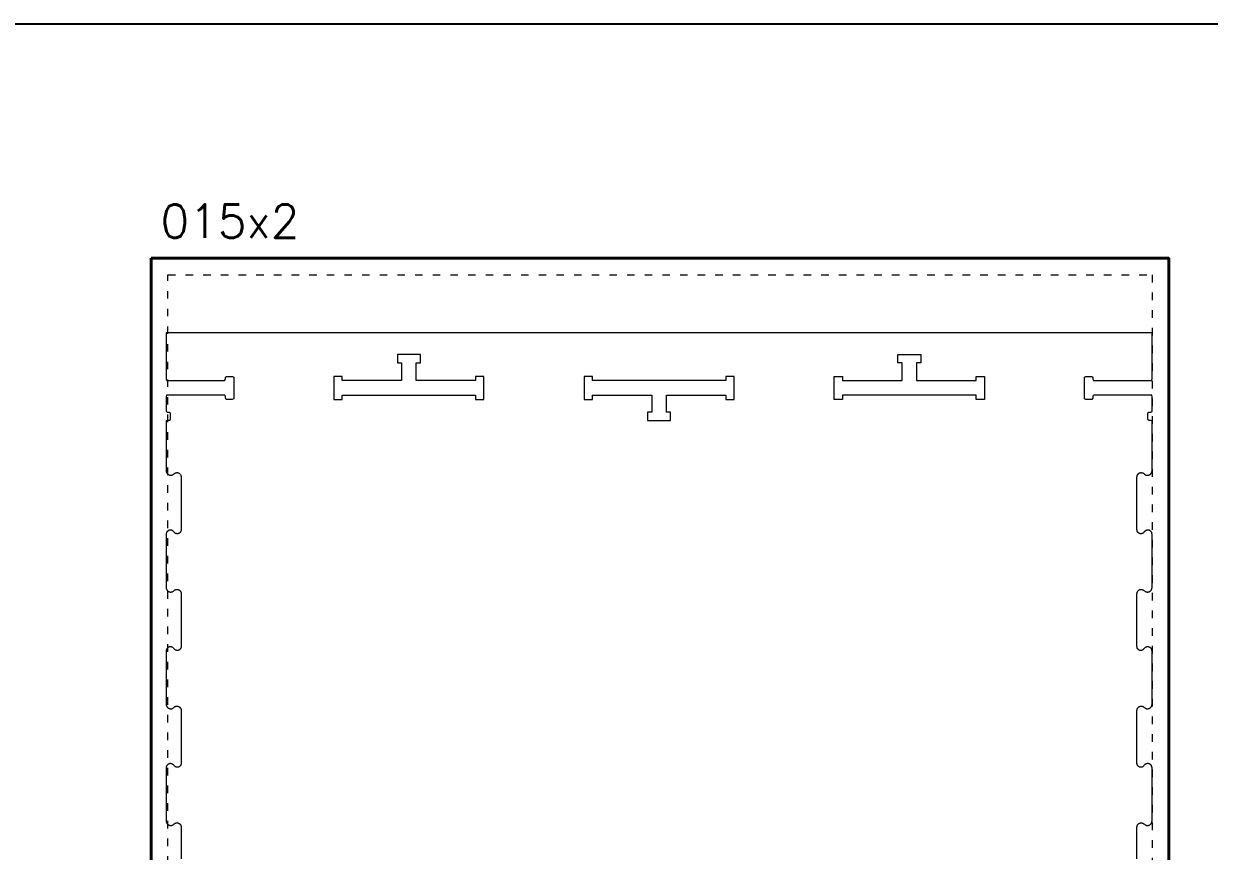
# Model space of a CAD drawing. Header units: millimetres. Extents: x 481 to 28351, y -1147 to 6765.
# Drawn here: x 24907 to 26329, y 5773 to 6765 of the extents above; entities that cross this region are included whole.
import ezdxf

# ---------------------------------------------------------------- set-up
doc = ezdxf.new("R2010")
doc.units = ezdxf.units.MM
doc.linetypes.add('DGN Style 5', pattern=[21.175771, 9.07533, -12.10044])
for name, color, linetype, lineweight in [('0_NOPRINT_TOLERANCE', 7, 'DGN Style 5', 0), ('BOARD_18MM_BIRCH-PLY', 73, 'Continuous', 40), ('CUTOUT_18MM_INSIDE', 151, 'Continuous', 0), ('CUTOUT_18MM_OUTSIDE', 201, 'Continuous', 0)]:
    doc.layers.add(name, color=color, linetype=linetype, lineweight=lineweight)
doc.layers.add('0_SHEET_BIRCHPLY_2440X1220', color=1, linetype='Continuous')
doc.styles.get("Standard").update_dxf_attribs({"font": 'romans.shx', "bigfont": 'hztxt.shx'})

msp = doc.modelspace()

# ---------------------------------------------------------------- linework, layer by layer
msp.add_lwpolyline([(480.7, 6764.9), (28350.7, 6764.9), (28350.7, 2878.4), (480.7, 2878.4)], close=True)
at = {"layer": '0_NOPRINT_TOLERANCE'}
msp.add_lwpolyline([(25080, 6463.6), (26260, 6463.6), (26260, 4063.6), (25080, 4063.6)], close=True, dxfattribs=at)
msp.add_lwpolyline([(25080, 6463.6), (26260, 6463.6), (26260, 4063.6), (25080, 4063.6)], close=True, dxfattribs=at)
at = {"layer": 'BOARD_18MM_BIRCH-PLY'}
msp.add_lwpolyline([(25060, 6483.6), (26280, 6483.6), (26280, 4043.6), (25060, 4043.6), (25060, 6483.6)], dxfattribs=at)
at = {"layer": 'CUTOUT_18MM_INSIDE'}
for points in [[(25459, 6337), (25459, 6338), (25459, 6339), (25459, 6340), (25459, 6341), (25459, 6342), (25457, 6342), (25455, 6342), (25453, 6342), (25451, 6342), (25449, 6342), (25449, 6341), (25449, 6340), (25449, 6339), (25449, 6338), (25449, 6337), (25434.8, 6337), (25420.6, 6337), (25406.4, 6337), (25392.2, 6337), (25377.8, 6337), (25377.8, 6341.2), (25377.8, 6345.4), (25377.8, 6349.6), (25377.8, 6354.1), (25377.8, 6358.3), (25378.8, 6358.3), (25379.8, 6358.3), (25380.8, 6358.3), (25381.8, 6358.3), (25382.8, 6358.3), (25382.8, 6360.3), (25382.8, 6362.3), (25382.8, 6364.3), (25382.8, 6366.3), (25382.8, 6368.3), (25381.8, 6368.3), (25380.8, 6368.3), (25379.8, 6368.3), (25378.8, 6368.3), (25377.8, 6368.3), (25374.2, 6368.3), (25370.6, 6368.3), (25367.2, 6368.3), (25363.9, 6368.3), (25360.3, 6368.3), (25359.3, 6368.3), (25358.3, 6368.3), (25357.3, 6368.3), (25356.3, 6368.3), (25355.3, 6368.3), (25355.3, 6366.3), (25355.3, 6364.3), (25355.3, 6362.3), (25355.3, 6360.3), (25355.3, 6358.3), (25356.3, 6358.3), (25357.3, 6358.3), (25358.3, 6358.3), (25359.3, 6358.3), (25360.3, 6358.3), (25360.3, 6354.1), (25360.3, 6349.6), (25360.3, 6345.4), (25360.3, 6341.2), (25360.3, 6337), (25346.1, 6337), (25331.6, 6337), (25317.4, 6337), (25303.2, 6337), (25289, 6337), (25289, 6338), (25289, 6339), (25289, 6340), (25289, 6341), (25289, 6342), (25287, 6342), (25285, 6342), (25283, 6342), (25281, 6342), (25279, 6342), (25279, 6341), (25279, 6340), (25279, 6339), (25279, 6338), (25279, 6337), (25279, 6333.4), (25279, 6330.1), (25279, 6326.7), (25279, 6323.1), (25279, 6319.5), (25279, 6318.5), (25279, 6317.5), (25279, 6316.5), (25279, 6315.5), (25279, 6314.5), (25281, 6314.5), (25283, 6314.5), (25285, 6314.5), (25287, 6314.5), (25289, 6314.5), (25289, 6315.5), (25289, 6316.5), (25289, 6317.5), (25289, 6318.5), (25289, 6319.5), (25321, 6319.5), (25353, 6319.5), (25385, 6319.5), (25417, 6319.5), (25449, 6319.5), (25449, 6318.5), (25449, 6317.5), (25449, 6316.5), (25449, 6315.5), (25449, 6314.5), (25451, 6314.5), (25453, 6314.5), (25455, 6314.5), (25457, 6314.5), (25459, 6314.5), (25459, 6315.5), (25459, 6316.5), (25459, 6317.5), (25459, 6318.5), (25459, 6319.5), (25459, 6323.1), (25459, 6326.7), (25459, 6330.1), (25459, 6333.4)], [(26049, 6342), (26051, 6342), (26053, 6342), (26055, 6342), (26057, 6342), (26059, 6342), (26059, 6341), (26059, 6340), (26059, 6339), (26059, 6338), (26059, 6337), (26059, 6333.4), (26059, 6330.1), (26059, 6326.7), (26059, 6323.1), (26059, 6319.5), (26059, 6318.5), (26059, 6317.5), (26059, 6316.5), (26059, 6315.5), (26059, 6314.5), (26057, 6314.5), (26055, 6314.5), (26053, 6314.5), (26051, 6314.5), (26049, 6314.5), (26049, 6315.5), (26049, 6316.5), (26049, 6317.5), (26049, 6318.5), (26049, 6319.5), (26017, 6319.5), (25985, 6319.5), (25953, 6319.5), (25921, 6319.5), (25889, 6319.5), (25889, 6318.5), (25889, 6317.5), (25889, 6316.5), (25889, 6315.5), (25889, 6314.5), (25887, 6314.5), (25885, 6314.5), (25883, 6314.5), (25881, 6314.5), (25879, 6314.5), (25879, 6315.5), (25879, 6316.5), (25879, 6317.5), (25879, 6318.5), (25879, 6319.5), (25879, 6323.1), (25879, 6326.7), (25879, 6330.1), (25879, 6333.4), (25879, 6337), (25879, 6338), (25879, 6339), (25879, 6340), (25879, 6341), (25879, 6342), (25881, 6342), (25883, 6342), (25885, 6342), (25887, 6342), (25889, 6342), (25889, 6341), (25889, 6340), (25889, 6339), (25889, 6338), (25889, 6337), (25903.2, 6337), (25917.4, 6337), (25931.6, 6337), (25946.1, 6337), (25960.3, 6337), (25960.3, 6341.2), (25960.3, 6345.4), (25960.3, 6349.6), (25960.3, 6354.1), (25960.3, 6358.3), (25959.3, 6358.3), (25958.3, 6358.3), (25957.3, 6358.3), (25956.3, 6358.3), (25955.3, 6358.3), (25955.3, 6360.3), (25955.3, 6362.3), (25955.3, 6364.3), (25955.3, 6366.3), (25955.3, 6368.3), (25956.3, 6368.3), (25957.3, 6368.3), (25958.3, 6368.3), (25959.3, 6368.3), (25960.3, 6368.3), (25963.9, 6368.3), (25967.5, 6368.3), (25970.8, 6368.3), (25974.2, 6368.3), (25977.8, 6368.3), (25978.8, 6368.3), (25979.8, 6368.3), (25980.8, 6368.3), (25981.8, 6368.3), (25982.8, 6368.3), (25982.8, 6366.3), (25982.8, 6364.3), (25982.8, 6362.3), (25982.8, 6360.3), (25982.8, 6358.3), (25981.8, 6358.3), (25980.8, 6358.3), (25979.8, 6358.3), (25978.8, 6358.3), (25977.8, 6358.3), (25977.8, 6354.1), (25977.8, 6349.6), (25977.8, 6345.4), (25977.8, 6341.2), (25977.8, 6337), (25992, 6337), (26006.4, 6337), (26020.6, 6337), (26034.8, 6337), (26049, 6337), (26049, 6338), (26049, 6339), (26049, 6340), (26049, 6341)], [(25669, 6337), (25653, 6337), (25637, 6337), (25621, 6337), (25605, 6337), (25589, 6337), (25589, 6338), (25589, 6339), (25589, 6340), (25589, 6341), (25589, 6342), (25587, 6342), (25585, 6342), (25583, 6342), (25581, 6342), (25579, 6342), (25579, 6341), (25579, 6340), (25579, 6339), (25579, 6338), (25579, 6337), (25579, 6333.4), (25579, 6330.1), (25579, 6326.7), (25579, 6323.1), (25579, 6319.5), (25579, 6318.5), (25579, 6317.5), (25579, 6316.5), (25579, 6315.5), (25579, 6314.5), (25581, 6314.5), (25583, 6314.5), (25585, 6314.5), (25587, 6314.5), (25589, 6314.5), (25589, 6315.5), (25589, 6316.5), (25589, 6317.5), (25589, 6318.5), (25589, 6319.5), (25603.2, 6319.5), (25617.4, 6319.5), (25631.6, 6319.5), (25646.1, 6319.5), (25660.3, 6319.5), (25660.3, 6315.5), (25660.3, 6311.5), (25660.3, 6307.5), (25660.3, 6303.3), (25660.3, 6299.3), (25659.3, 6299.3), (25658.3, 6299.3), (25657.3, 6299.3), (25656.3, 6299.3), (25655.3, 6299.3), (25655.3, 6297.3), (25655.3, 6295.3), (25655.3, 6293.3), (25655.3, 6291.3), (25655.3, 6289.3), (25656.3, 6289.3), (25657.3, 6289.3), (25658.3, 6289.3), (25659.3, 6289.3), (25660.3, 6289.3), (25662.1, 6289.3), (25663.9, 6289.3), (25665.7, 6289.3), (25667.2, 6289.3), (25669, 6289.3), (25670.8, 6289.3), (25672.6, 6289.3), (25674.4, 6289.3), (25676, 6289.3), (25677.8, 6289.3), (25678.8, 6289.3), (25679.8, 6289.3), (25680.8, 6289.3), (25681.8, 6289.3), (25682.8, 6289.3), (25682.8, 6291.3), (25682.8, 6293.3), (25682.8, 6295.3), (25682.8, 6297.3), (25682.8, 6299.3), (25681.8, 6299.3), (25680.8, 6299.3), (25679.8, 6299.3), (25678.8, 6299.3), (25677.8, 6299.3), (25677.8, 6303.3), (25677.8, 6307.5), (25677.8, 6311.5), (25677.8, 6315.5), (25677.8, 6319.5), (25692.2, 6319.5), (25706.4, 6319.5), (25720.6, 6319.5), (25734.8, 6319.5), (25749, 6319.5), (25749, 6318.5), (25749, 6317.5), (25749, 6316.5), (25749, 6315.5), (25749, 6314.5), (25751, 6314.5), (25753, 6314.5), (25755, 6314.5), (25757, 6314.5), (25759, 6314.5), (25759, 6315.5), (25759, 6316.5), (25759, 6317.5), (25759, 6318.5), (25759, 6319.5), (25759, 6323.1), (25759, 6326.7), (25759, 6330.1), (25759, 6333.4), (25759, 6337), (25759, 6338), (25759, 6339), (25759, 6340), (25759, 6341), (25759, 6342), (25757, 6342), (25755, 6342), (25753, 6342), (25751, 6342), (25749, 6342), (25749, 6341), (25749, 6340), (25749, 6339), (25749, 6338), (25749, 6337), (25733, 6337), (25717, 6337), (25701, 6337), (25685, 6337)]]:
    msp.add_lwpolyline(points, close=True, dxfattribs=at)
at = {"layer": 'CUTOUT_18MM_OUTSIDE'}
msp.add_lwpolyline([(26242, 5763.6), (26242, 5776.3), (26242, 5789), (26242, 5801.8), (26242.1, 5802.1), (26242.1, 5802.3), (26242.2, 5802.6), (26242.2, 5802.9), (26242.2, 5803.2), (26242.4, 5803.5), (26242.5, 5803.8), (26242.6, 5804), (26242.8, 5804.3), (26242.9, 5804.6), (26243.1, 5804.8), (26243.3, 5805), (26243.5, 5805.2), (26243.7, 5805.5), (26243.9, 5805.7), (26244.2, 5805.8), (26244.4, 5806), (26244.7, 5806.1), (26244.9, 5806.3), (26245.2, 5806.4), (26245.4, 5806.5), (26245.7, 5806.5), (26246, 5806.6), (26246.3, 5806.7), (26246.6, 5806.7), (26246.9, 5806.7), (26247.2, 5806.7), (26247.5, 5806.7), (26247.8, 5806.7), (26248.1, 5806.7), (26248.3, 5806.5), (26248.6, 5806.4), (26248.9, 5806.3), (26249.2, 5806.2), (26249.5, 5806.1), (26249.9, 5805.7), (26250.4, 5805.4), (26250.9, 5805), (26251.4, 5804.6), (26251.9, 5804.3), (26252.2, 5804.2), (26252.5, 5804), (26252.8, 5803.9), (26253.1, 5803.8), (26253.4, 5803.7), (26253.7, 5803.7), (26254.1, 5803.6), (26254.4, 5803.6), (26254.7, 5803.6), (26255.1, 5803.6), (26255.4, 5803.7), (26255.7, 5803.7), (26256, 5803.8), (26256.3, 5803.9), (26256.6, 5804), (26256.9, 5804.1), (26257.2, 5804.3), (26257.4, 5804.4), (26257.7, 5804.6), (26258, 5804.8), (26258.2, 5805), (26258.4, 5805.2), (26258.6, 5805.5), (26258.9, 5805.7), (26259.1, 5806), (26259.2, 5806.3), (26259.4, 5806.6), (26259.5, 5806.9), (26259.7, 5807.2), (26259.8, 5807.5), (26259.9, 5807.8), (26259.9, 5808.1), (26259.9, 5808.4), (26260, 5808.7), (26260, 5809), (26260, 5821.8), (26260, 5834.5), (26260, 5847.3), (26260, 5860), (26260, 5872.7), (26260, 5873.1), (26259.9, 5873.4), (26259.9, 5873.7), (26259.8, 5874), (26259.8, 5874.3), (26259.6, 5874.6), (26259.5, 5874.9), (26259.3, 5875.2), (26259.2, 5875.5), (26259, 5875.8), (26258.8, 5876.1), (26258.5, 5876.3), (26258.3, 5876.5), (26258, 5876.8), (26257.8, 5877), (26257.5, 5877.1), (26257.2, 5877.3), (26256.9, 5877.4), (26256.6, 5877.5), (26256.3, 5877.7), (26256, 5877.7), (26255.7, 5877.8), (26255.4, 5877.8), (26255.1, 5877.8), (26254.8, 5877.9), (26254.4, 5877.8), (26254.1, 5877.7), (26253.8, 5877.7), (26253.4, 5877.6), (26253.1, 5877.6), (26252.8, 5877.4), (26252.5, 5877.2), (26252.2, 5877.1), (26251.9, 5876.9), (26251.6, 5876.7), (26251.2, 5876.3), (26250.8, 5875.8), (26250.4, 5875.4), (26250, 5874.9), (26249.6, 5874.4), (26249.4, 5874.3), (26249.1, 5874.1), (26248.8, 5874), (26248.6, 5873.8), (26248.3, 5873.7), (26248, 5873.6), (26247.7, 5873.6), (26247.4, 5873.5), (26247.1, 5873.5), (26246.8, 5873.4), (26246.5, 5873.4), (26246.2, 5873.5), (26245.9, 5873.5), (26245.7, 5873.5), (26245.4, 5873.6), (26245.1, 5873.7), (26244.8, 5873.8), (26244.6, 5873.9), (26244.3, 5874.1), (26244.1, 5874.2), (26243.8, 5874.4), (26243.6, 5874.6), (26243.4, 5874.8), (26243.2, 5875), (26243, 5875.2), (26242.8, 5875.5), (26242.7, 5875.8), (26242.5, 5876.1), (26242.4, 5876.3), (26242.3, 5876.6), (26242.2, 5876.9), (26242.2, 5877.2), (26242.1, 5877.5), (26242.1, 5877.7), (26242, 5878), (26242, 5890.8), (26242, 5903.5), (26242, 5916.2), (26242, 5929), (26242, 5941.7), (26242.1, 5942), (26242.1, 5942.3), (26242.2, 5942.6), (26242.2, 5942.9), (26242.2, 5943.2), (26242.4, 5943.4), (26242.5, 5943.7), (26242.6, 5944), (26242.8, 5944.2), (26242.9, 5944.5), (26243.1, 5944.7), (26243.3, 5945), (26243.5, 5945.2), (26243.7, 5945.4), (26243.9, 5945.6), (26244.2, 5945.8), (26244.4, 5945.9), (26244.7, 5946.1), (26244.9, 5946.2), (26245.2, 5946.3), (26245.4, 5946.4), (26245.7, 5946.5), (26246, 5946.6), (26246.3, 5946.6), (26246.6, 5946.7), (26246.9, 5946.7), (26247.2, 5946.7), (26247.5, 5946.6), (26247.8, 5946.6), (26248.1, 5946.6), (26248.3, 5946.5), (26248.6, 5946.4), (26248.9, 5946.3), (26249.2, 5946.2), (26249.5, 5946.1), (26249.9, 5945.7), (26250.4, 5945.3), (26250.9, 5945), (26251.4, 5944.6), (26251.9, 5944.2), (26252.2, 5944.1), (26252.5, 5944), (26252.8, 5943.9), (26253.1, 5943.7), (26253.4, 5943.6), (26253.7, 5943.6), (26254.1, 5943.6), (26254.4, 5943.6), (26254.7, 5943.6), (26255.1, 5943.5), (26255.4, 5943.6), (26255.7, 5943.7), (26256, 5943.8), (26256.3, 5943.8), (26256.6, 5943.9), (26256.9, 5944.1), (26257.2, 5944.2), (26257.4, 5944.4), (26257.7, 5944.5), (26258, 5944.7), (26258.2, 5945), (26258.4, 5945.2), (26258.6, 5945.4), (26258.9, 5945.7), (26259.1, 5945.9), (26259.2, 5946.2), (26259.4, 5946.5), (26259.5, 5946.8), (26259.7, 5947.1), (26259.8, 5947.4), (26259.9, 5947.7), (26259.9, 5948.1), (26259.9, 5948.4), (26260, 5948.7), (26260, 5949), (26260, 5961.7), (26260, 5974.5), (26260, 5987.2), (26260, 6000), (26260, 6012.7), (26260, 6013), (26259.9, 6013.3), (26259.9, 6013.6), (26259.8, 6014), (26259.8, 6014.3), (26259.6, 6014.6), (26259.5, 6014.9), (26259.3, 6015.2), (26259.2, 6015.5), (26259, 6015.8), (26258.8, 6016), (26258.5, 6016.2), (26258.3, 6016.5), (26258, 6016.7), (26257.8, 6016.9), (26257.5, 6017.1), (26257.2, 6017.2), (26256.9, 6017.4), (26256.6, 6017.5), (26256.3, 6017.6), (26256, 6017.7), (26255.7, 6017.7), (26255.4, 6017.7), (26255.1, 6017.8), (26254.8, 6017.8), (26254.4, 6017.8), (26254.1, 6017.7), (26253.8, 6017.6), (26253.4, 6017.6), (26253.1, 6017.5), (26252.8, 6017.3), (26252.5, 6017.2), (26252.2, 6017), (26251.9, 6016.8), (26251.6, 6016.7), (26251.2, 6016.2), (26250.8, 6015.8), (26250.4, 6015.3), (26250, 6014.9), (26249.6, 6014.4), (26249.4, 6014.2), (26249.1, 6014.1), (26248.8, 6013.9), (26248.6, 6013.8), (26248.3, 6013.6), (26248, 6013.6), (26247.7, 6013.5), (26247.4, 6013.5), (26247.1, 6013.4), (26246.8, 6013.3), (26246.5, 6013.4), (26246.2, 6013.4), (26245.9, 6013.5), (26245.7, 6013.5), (26245.4, 6013.5), (26245.1, 6013.7), (26244.8, 6013.8), (26244.6, 6013.9), (26244.3, 6014), (26244.1, 6014.1), (26243.8, 6014.4), (26243.6, 6014.6), (26243.4, 6014.8), (26243.2, 6015), (26243, 6015.2), (26242.8, 6015.5), (26242.7, 6015.7), (26242.5, 6016), (26242.4, 6016.3), (26242.3, 6016.6), (26242.2, 6016.8), (26242.2, 6017.1), (26242.1, 6017.4), (26242.1, 6017.7), (26242, 6018), (26242, 6030.7), (26242, 6043.5), (26242, 6056.2), (26242, 6068.9), (26242, 6081.7), (26242.1, 6082), (26242.1, 6082.2), (26242.2, 6082.5), (26242.2, 6082.8), (26242.2, 6083.1), (26242.4, 6083.4), (26242.5, 6083.7), (26242.6, 6083.9), (26242.8, 6084.2), (26242.9, 6084.5), (26243.1, 6084.7), (26243.3, 6084.9), (26243.5, 6085.1), (26243.7, 6085.4), (26243.9, 6085.6), (26244.2, 6085.7), (26244.4, 6085.9), (26244.7, 6086), (26244.9, 6086.2), (26245.2, 6086.3), (26245.4, 6086.4), (26245.7, 6086.4), (26246, 6086.5), (26246.3, 6086.6), (26246.6, 6086.6), (26246.9, 6086.6), (26247.2, 6086.6), (26247.5, 6086.6), (26247.8, 6086.6), (26248.1, 6086.6), (26248.3, 6086.4), (26248.6, 6086.3), (26248.9, 6086.2), (26249.2, 6086.1), (26249.5, 6086), (26249.9, 6085.6), (26250.4, 6085.3), (26250.9, 6084.9), (26251.4, 6084.5), (26251.9, 6084.2), (26252.2, 6084), (26252.5, 6083.9), (26252.8, 6083.8), (26253.1, 6083.7), (26253.4, 6083.6), (26253.7, 6083.6), (26254.1, 6083.5), (26254.4, 6083.5), (26254.7, 6083.5), (26255.1, 6083.5), (26255.4, 6083.6), (26255.7, 6083.6), (26256, 6083.7), (26256.3, 6083.8), (26256.6, 6083.9), (26256.9, 6084), (26257.2, 6084.2), (26257.4, 6084.3), (26257.7, 6084.5), (26258, 6084.7), (26258.2, 6084.9), (26258.4, 6085.1), (26258.6, 6085.4), (26258.9, 6085.6), (26259.1, 6085.9), (26259.2, 6086.2), (26259.4, 6086.5), (26259.5, 6086.8), (26259.7, 6087.1), (26259.8, 6087.4), (26259.9, 6087.7), (26259.9, 6088), (26259.9, 6088.3), (26260, 6088.6), (26260, 6088.9), (26260, 6089.4), (26260, 6089.9), (26260, 6090.4), (26260, 6090.8), (26260, 6091.3), (26260, 6091.8), (26260, 6092.2), (26260, 6092.7), (26260, 6093.2), (26260, 6093.6), (26260, 6094.1), (26260, 6094.6), (26260, 6095.1), (26260, 6095.5), (26260, 6096), (26260, 6096.5), (26260, 6096.9), (26260, 6097.4), (26260, 6097.9), (26260, 6098.3), (26260, 6098.8), (26260, 6099.3), (26260, 6099.8), (26260, 6100.2), (26260, 6100.7), (26260, 6101.2), (26260, 6101.6), (26260, 6102.1), (26260, 6102.6), (26260, 6103), (26260, 6103.5), (26260, 6104), (26260, 6104.5), (26260, 6104.9), (26260, 6105.4), (26260, 6105.9), (26260, 6106.3), (26260, 6106.8), (26260, 6107.3), (26260, 6107.7), (26260, 6108.2), (26260, 6108.7), (26260, 6109.2), (26260, 6109.6), (26260, 6110.1), (26260, 6110.6), (26260, 6111), (26260, 6111.5), (26260, 6112), (26260, 6112.4), (26260, 6112.9), (26260, 6113.4), (26260, 6113.9), (26260, 6114.3), (26260, 6114.8), (26260, 6115.3), (26260, 6115.7), (26260, 6116.2), (26260, 6116.7), (26260, 6117.1), (26260, 6117.6), (26260, 6118.1), (26260, 6118.6), (26260, 6119), (26260, 6119.5), (26260, 6120), (26260, 6120.4), (26260, 6120.9), (26260, 6121.4), (26260, 6121.8), (26260, 6122.3), (26260, 6122.8), (26260, 6123.3), (26260, 6123.7), (26260, 6124.2), (26260, 6124.7), (26260, 6125.1), (26260, 6125.6), (26260, 6126.1), (26260, 6126.5), (26260, 6127), (26260, 6127.5), (26260, 6128), (26260, 6128.4), (26260, 6128.9), (26260, 6129.4), (26260, 6129.8), (26260, 6130.3), (26260, 6130.8), (26260, 6131.2), (26260, 6131.7), (26260, 6132.2), (26260, 6132.7), (26260, 6133.1), (26260, 6133.6), (26260, 6134.1), (26260, 6134.5), (26260, 6135), (26260, 6135.5), (26260, 6135.9), (26260, 6136.4), (26260, 6136.9), (26260, 6137.4), (26260, 6137.8), (26260, 6138.3), (26260, 6138.8), (26260, 6139.2), (26260, 6139.7), (26260, 6140.2), (26260, 6140.6), (26260, 6141.1), (26260, 6141.6), (26260, 6142.1), (26260, 6142.5), (26260, 6143), (26260, 6143.5), (26260, 6143.9), (26260, 6144.4), (26260, 6144.9), (26260, 6145.3), (26260, 6145.8), (26260, 6146.3), (26260, 6146.8), (26260, 6147.2), (26260, 6147.7), (26260, 6148.2), (26260, 6148.6), (26260, 6149.1), (26260, 6149.6), (26260, 6150), (26260, 6150.5), (26260, 6151), (26260, 6151.5), (26260, 6151.9), (26260, 6152.4), (26260, 6152.9), (26259.9, 6153.3), (26259.9, 6153.8), (26259.8, 6154.3), (26259.6, 6154.7), (26259.3, 6155.1), (26259.1, 6155.5), (26258.8, 6155.9), (26258.5, 6156.2), (26258.2, 6156.5), (26257.8, 6156.9), (26257.4, 6157.1), (26257, 6157.3), (26256.6, 6157.5), (26256.1, 6157.6), (26255.7, 6157.7), (26255.2, 6157.7), (26254.7, 6157.8), (26254.3, 6157.7), (26253.8, 6157.6), (26253.3, 6157.5), (26252.9, 6157.3), (26252.5, 6157.1), (26252.1, 6156.9), (26251.7, 6156.6), (26251.4, 6156.3), (26251, 6156), (26250.7, 6155.6), (26250.4, 6155.3), (26250.1, 6154.9), (26249.8, 6154.5), (26249.4, 6154.2), (26249, 6154), (26248.6, 6153.8), (26248.2, 6153.6), (26247.7, 6153.5), (26247.3, 6153.4), (26246.8, 6153.3), (26246.4, 6153.4), (26245.9, 6153.4), (26245.4, 6153.5), (26245, 6153.7), (26244.6, 6153.9), (26244.1, 6154.1), (26243.8, 6154.4), (26243.4, 6154.7), (26243.1, 6155), (26242.8, 6155.4), (26242.6, 6155.8), (26242.4, 6156.2), (26242.2, 6156.6), (26242.2, 6157.1), (26242.1, 6157.6), (26242, 6158), (26242, 6158.5), (26242, 6159), (26242, 6159.4), (26242, 6159.9), (26242, 6160.4), (26242, 6160.9), (26242, 6161.3), (26242, 6161.8), (26242, 6162.3), (26242, 6162.7), (26242, 6163.2), (26242, 6163.7), (26242, 6164.1), (26242, 6164.6), (26242, 6165.1), (26242, 6165.6), (26242, 6166), (26242, 6166.5), (26242, 6167), (26242, 6167.4), (26242, 6167.9), (26242, 6168.4), (26242, 6168.8), (26242, 6169.3), (26242, 6169.8), (26242, 6170.3), (26242, 6170.7), (26242, 6171.2), (26242, 6171.7), (26242, 6172.1), (26242, 6172.6), (26242, 6173.1), (26242, 6173.5), (26242, 6174), (26242, 6174.5), (26242, 6175), (26242, 6175.4), (26242, 6175.9), (26242, 6176.4), (26242, 6176.8), (26242, 6177.3), (26242, 6177.8), (26242, 6178.2), (26242, 6178.7), (26242, 6179.2), (26242, 6179.7), (26242, 6180.1), (26242, 6180.6), (26242, 6181.1), (26242, 6181.5), (26242, 6182), (26242, 6182.5), (26242, 6182.9), (26242, 6183.4), (26242, 6183.9), (26242, 6184.4), (26242, 6184.8), (26242, 6185.3), (26242, 6185.8), (26242, 6186.2), (26242, 6186.7), (26242, 6187.2), (26242, 6187.6), (26242, 6188.1), (26242, 6188.6), (26242, 6189.1), (26242, 6189.5), (26242, 6190), (26242, 6190.5), (26242, 6190.9), (26242, 6191.4), (26242, 6191.9), (26242, 6192.3), (26242, 6192.8), (26242, 6193.3), (26242, 6193.8), (26242, 6194.2), (26242, 6194.7), (26242, 6195.2), (26242, 6195.6), (26242, 6196.1), (26242, 6196.6), (26242, 6197), (26242, 6197.5), (26242, 6198), (26242, 6198.5), (26242, 6198.9), (26242, 6199.4), (26242, 6199.9), (26242, 6200.3), (26242, 6200.8), (26242, 6201.3), (26242, 6201.7), (26242, 6202.2), (26242, 6202.7), (26242, 6203.2), (26242, 6203.6), (26242, 6204.1), (26242, 6204.6), (26242, 6205), (26242, 6205.5), (26242, 6206), (26242, 6206.4), (26242, 6206.9), (26242, 6207.4), (26242, 6207.9), (26242, 6208.3), (26242, 6208.8), (26242, 6209.3), (26242, 6209.7), (26242, 6210.2), (26242, 6210.7), (26242, 6211.1), (26242, 6211.6), (26242, 6212.1), (26242, 6212.6), (26242, 6213), (26242, 6213.5), (26242, 6214), (26242, 6214.4), (26242, 6214.9), (26242, 6215.4), (26242, 6215.8), (26242, 6216.3), (26242, 6216.8), (26242, 6217.3), (26242, 6217.7), (26242, 6218.2), (26242, 6218.7), (26242, 6219.1), (26242, 6219.6), (26242, 6220.1), (26242, 6220.5), (26242, 6221), (26242, 6221.5), (26242.1, 6222), (26242.2, 6222.4), (26242.2, 6222.9), (26242.4, 6223.3), (26242.6, 6223.7), (26242.8, 6224.2), (26243, 6224.6), (26243.3, 6224.9), (26243.7, 6225.3), (26244, 6225.6), (26244.4, 6225.8), (26244.8, 6226), (26245.2, 6226.3), (26245.7, 6226.4), (26246.1, 6226.5), (26246.6, 6226.6), (26247.1, 6226.6), (26247.5, 6226.5), (26248, 6226.5), (26248.4, 6226.4), (26248.9, 6226.2), (26249.3, 6226), (26249.7, 6225.8), (26250.1, 6225.5), (26250.5, 6225.2), (26250.8, 6224.9), (26251.2, 6224.6), (26251.6, 6224.3), (26252, 6224.1), (26252.4, 6223.9), (26252.8, 6223.7), (26253.3, 6223.6), (26253.7, 6223.5), (26254.2, 6223.5), (26254.7, 6223.5), (26255.1, 6223.5), (26255.6, 6223.6), (26256.1, 6223.7), (26256.5, 6223.8), (26256.9, 6224), (26257.3, 6224.2), (26257.7, 6224.5), (26258.1, 6224.8), (26258.4, 6225.1), (26258.7, 6225.4), (26259.1, 6225.8), (26259.3, 6226.2), (26259.5, 6226.6), (26259.7, 6227.1), (26259.8, 6227.5), (26259.9, 6228), (26260, 6228.4), (26260, 6228.9), (26260, 6231.3), (26260, 6233.7), (26260, 6236.1), (26260, 6238.5), (26260, 6240.9), (26260, 6243.3), (26260, 6245.7), (26260, 6248.1), (26260, 6250.5), (26260, 6252.9), (26260, 6255.3), (26260, 6257.7), (26260, 6260.1), (26260, 6262.5), (26260, 6264.9), (26260, 6267.3), (26260, 6269.7), (26260, 6272.1), (26260, 6274.5), (26260, 6276.9), (26260, 6279.3), (26260, 6281.7), (26260, 6284.1), (26260, 6286.5), (26260, 6288.9), (26258.1, 6289.3), (26255.7, 6289.3), (26255, 6291.1), (26255, 6293.5), (26255, 6295.9), (26255, 6298.3), (26256.4, 6299.3), (26258.8, 6299.3), (26260, 6300.5), (26260, 6302.8), (26260, 6305.2), (26260, 6307.9), (26260, 6310.3), (26260, 6312.7), (26260, 6315.1), (26260, 6317.5), (26259.7, 6319.5), (26257.3, 6319.5), (26254.9, 6319.5), (26252.5, 6319.5), (26250.1, 6319.5), (26247.7, 6319.5), (26245.3, 6319.5), (26242.9, 6319.5), (26240.5, 6319.5), (26238.1, 6319.5), (26235.7, 6319.5), (26233.3, 6319.5), (26230.9, 6319.5), (26228.5, 6319.5), (26226.1, 6319.5), (26223.7, 6319.5), (26221.3, 6319.5), (26218.9, 6319.5), (26216.5, 6319.5), (26214.1, 6319.5), (26211.7, 6319.5), (26209.3, 6319.5), (26206.9, 6319.5), (26204.5, 6319.5), (26202.1, 6319.5), (26199.7, 6319.5), (26197.3, 6319.5), (26194.9, 6319.5), (26192.5, 6319.5), (26190.1, 6319.5), (26189, 6318.2), (26189, 6315.8), (26187.9, 6314.5), (26185.5, 6314.5), (26183.1, 6314.5), (26180.7, 6314.5), (26179, 6315.2), (26179, 6317.6), (26179, 6320), (26179, 6322.4), (26179, 6324.8), (26179, 6327.2), (26179, 6329.4), (26179, 6331.5), (26179, 6333.9), (26179, 6336.3), (26179, 6338.7), (26179, 6341.1), (26180.5, 6342), (26182.9, 6342), (26185.3, 6342), (26187.7, 6342), (26189, 6341), (26189, 6338.6), (26189.9, 6337), (26192.3, 6337), (26194.7, 6337), (26197.1, 6337), (26199.5, 6337), (26201.9, 6337), (26204.3, 6337), (26206.7, 6337), (26209.1, 6337), (26211.5, 6337), (26213.9, 6337), (26216.3, 6337), (26218.7, 6337), (26221.1, 6337), (26223.5, 6337), (26225.9, 6337), (26228.3, 6337), (26230.7, 6337), (26233.1, 6337), (26235.5, 6337), (26237.9, 6337), (26240.3, 6337), (26242.7, 6337), (26245.1, 6337), (26247.5, 6337), (26249.9, 6337), (26252.3, 6337), (26254.7, 6337), (26257.1, 6337), (26259.5, 6337), (26260, 6338.9), (26260, 6341.3), (26260, 6343.7), (26260, 6346.1), (26260, 6348.5), (26260, 6350.9), (26260, 6353.3), (26260, 6355.9), (26260, 6358.3), (26260, 6360.7), (26260, 6363.1), (26260, 6365.5), (26260, 6367.9), (26260, 6370.3), (26260, 6372.7), (26260, 6375.1), (26260, 6377.5), (26260, 6379.9), (26260, 6382.3), (26260, 6384.7), (26260, 6387.1), (26260, 6389.5), (26260, 6391.9), (26260, 6394.3), (25669, 6394.3), (25078, 6394.3), (25078, 6391.9), (25078, 6389.5), (25078, 6387.1), (25078, 6384.7), (25078, 6382.3), (25078, 6379.9), (25078, 6377.5), (25078, 6375.1), (25078, 6372.7), (25078, 6370.3), (25078, 6367.9), (25078, 6365.5), (25078, 6363.1), (25078, 6360.7), (25078, 6358.3), (25078, 6355.9), (25078, 6353.3), (25078, 6350.9), (25078, 6348.5), (25078, 6346.1), (25078, 6343.7), (25078, 6341.3), (25078, 6338.9), (25078.6, 6337), (25081, 6337), (25083.4, 6337), (25085.8, 6337), (25088.2, 6337), (25090.6, 6337), (25093, 6337), (25095.4, 6337), (25097.8, 6337), (25100.2, 6337), (25102.6, 6337), (25105, 6337), (25107.4, 6337), (25109.8, 6337), (25112.2, 6337), (25114.6, 6337), (25117, 6337), (25119.4, 6337), (25121.8, 6337), (25124.2, 6337), (25126.6, 6337), (25129, 6337), (25131.4, 6337), (25133.8, 6337), (25136.2, 6337), (25138.6, 6337), (25140.9, 6337), (25143.3, 6337), (25145.7, 6337), (25148.1, 6337), (25149, 6338.6), (25149, 6341), (25150.3, 6342), (25152.7, 6342), (25155.1, 6342), (25157.5, 6342), (25159, 6341.1), (25159, 6338.7), (25159, 6336.3), (25159, 6333.9), (25159, 6331.5), (25159, 6329.4), (25159, 6327.2), (25159, 6324.8), (25159, 6322.4), (25159, 6320), (25159, 6317.6), (25159, 6315.2), (25157.3, 6314.5), (25154.9, 6314.5), (25152.5, 6314.5), (25150.1, 6314.5), (25149, 6315.8), (25149, 6318.2), (25147.9, 6319.5), (25145.5, 6319.5), (25143.1, 6319.5), (25140.7, 6319.5), (25138.3, 6319.5), (25135.9, 6319.5), (25133.5, 6319.5), (25131.2, 6319.5), (25128.8, 6319.5), (25126.4, 6319.5), (25124, 6319.5), (25121.6, 6319.5), (25119.2, 6319.5), (25116.8, 6319.5), (25114.4, 6319.5), (25112, 6319.5), (25109.6, 6319.5), (25107.2, 6319.5), (25104.8, 6319.5), (25102.4, 6319.5), (25100, 6319.5), (25097.6, 6319.5), (25095.2, 6319.5), (25092.8, 6319.5), (25090.4, 6319.5), (25088, 6319.5), (25085.6, 6319.5), (25083.2, 6319.5), (25080.8, 6319.5), (25078.4, 6319.5), (25078, 6317.5), (25078, 6315.1), (25078, 6312.7), (25078, 6310.3), (25078, 6307.9), (25078, 6305.2), (25078, 6302.8), (25078, 6300.5), (25079.3, 6299.3), (25081.7, 6299.3), (25083, 6298.3), (25083, 6295.9), (25083, 6293.5), (25083, 6291.1), (25082.4, 6289.3), (25080, 6289.3), (25078, 6288.9), (25078, 6286.5), (25078, 6284.1), (25078, 6281.7), (25078, 6279.3), (25078, 6276.9), (25078, 6274.5), (25078, 6272.1), (25078, 6269.7), (25078, 6267.3), (25078, 6264.9), (25078, 6262.5), (25078, 6260.1), (25078, 6257.7), (25078, 6255.3), (25078, 6252.9), (25078, 6250.5), (25078, 6248.1), (25078, 6245.7), (25078, 6243.3), (25078, 6240.9), (25078, 6238.5), (25078, 6236.1), (25078, 6233.7), (25078, 6231.3), (25078, 6228.9), (25078.1, 6228.4), (25078.2, 6228), (25078.2, 6227.5), (25078.4, 6227.1), (25078.6, 6226.6), (25078.8, 6226.2), (25079, 6225.8), (25079.3, 6225.4), (25079.6, 6225.1), (25079.9, 6224.8), (25080.3, 6224.5), (25080.7, 6224.2), (25081.1, 6224), (25081.5, 6223.8), (25082, 6223.7), (25082.5, 6223.6), (25082.9, 6223.5), (25083.4, 6223.5), (25083.9, 6223.5), (25084.3, 6223.5), (25084.8, 6223.6), (25085.2, 6223.7), (25085.7, 6223.9), (25086.1, 6224.1), (25086.5, 6224.3), (25086.9, 6224.6), (25087.2, 6224.9), (25087.6, 6225.2), (25088, 6225.5), (25088.3, 6225.8), (25088.7, 6226), (25089.2, 6226.2), (25089.6, 6226.4), (25090.1, 6226.5), (25090.5, 6226.5), (25091, 6226.6), (25091.5, 6226.6), (25091.9, 6226.5), (25092.4, 6226.4), (25092.8, 6226.3), (25093.3, 6226), (25093.7, 6225.8), (25094.1, 6225.6), (25094.4, 6225.3), (25094.7, 6224.9), (25095, 6224.6), (25095.3, 6224.2), (25095.5, 6223.7), (25095.7, 6223.3), (25095.8, 6222.9), (25095.9, 6222.4), (25096, 6222), (25096, 6221.5), (25096, 6221), (25096, 6220.5), (25096, 6220.1), (25096, 6219.6), (25096, 6219.1), (25096, 6218.7), (25096, 6218.2), (25096, 6217.7), (25096, 6217.3), (25096, 6216.8), (25096, 6216.3), (25096, 6215.8), (25096, 6215.4), (25096, 6214.9), (25096, 6214.4), (25096, 6214), (25096, 6213.5), (25096, 6213), (25096, 6212.6), (25096, 6212.1), (25096, 6211.6), (25096, 6211.1), (25096, 6210.7), (25096, 6210.2), (25096, 6209.7), (25096, 6209.3), (25096, 6208.8), (25096, 6208.3), (25096, 6207.9), (25096, 6207.4), (25096, 6206.9), (25096, 6206.4), (25096, 6206), (25096, 6205.5), (25096, 6205), (25096, 6204.6), (25096, 6204.1), (25096, 6203.6), (25096, 6203.2), (25096, 6202.7), (25096, 6202.2), (25096, 6201.7), (25096, 6201.3), (25096, 6200.8), (25096, 6200.3), (25096, 6199.9), (25096, 6199.4), (25096, 6198.9), (25096, 6198.5), (25096, 6198), (25096, 6197.5), (25096, 6197), (25096, 6196.6), (25096, 6196.1), (25096, 6195.6), (25096, 6195.2), (25096, 6194.7), (25096, 6194.2), (25096, 6193.8), (25096, 6193.3), (25096, 6192.8), (25096, 6192.3), (25096, 6191.9), (25096, 6191.4), (25096, 6190.9), (25096, 6190.5), (25096, 6190), (25096, 6189.5), (25096, 6189.1), (25096, 6188.6), (25096, 6188.1), (25096, 6187.6), (25096, 6187.2), (25096, 6186.7), (25096, 6186.2), (25096, 6185.8), (25096, 6185.3), (25096, 6184.8), (25096, 6184.4), (25096, 6183.9), (25096, 6183.4), (25096, 6182.9), (25096, 6182.5), (25096, 6182), (25096, 6181.5), (25096, 6181.1), (25096, 6180.6), (25096, 6180.1), (25096, 6179.7), (25096, 6179.2), (25096, 6178.7), (25096, 6178.2), (25096, 6177.8), (25096, 6177.3), (25096, 6176.8), (25096, 6176.4), (25096, 6175.9), (25096, 6175.4), (25096, 6175), (25096, 6174.5), (25096, 6174), (25096, 6173.5), (25096, 6173.1), (25096, 6172.6), (25096, 6172.1), (25096, 6171.7), (25096, 6171.2), (25096, 6170.7), (25096, 6170.3), (25096, 6169.8), (25096, 6169.3), (25096, 6168.8), (25096, 6168.4), (25096, 6167.9), (25096, 6167.4), (25096, 6167), (25096, 6166.5), (25096, 6166), (25096, 6165.6), (25096, 6165.1), (25096, 6164.6), (25096, 6164.1), (25096, 6163.7), (25096, 6163.2), (25096, 6162.7), (25096, 6162.3), (25096, 6161.8), (25096, 6161.3), (25096, 6160.9), (25096, 6160.4), (25096, 6159.9), (25096, 6159.4), (25096, 6159), (25096, 6158.5), (25096, 6158), (25096, 6157.6), (25095.9, 6157.1), (25095.8, 6156.6), (25095.7, 6156.2), (25095.4, 6155.8), (25095.2, 6155.4), (25095, 6155), (25094.6, 6154.7), (25094.3, 6154.4), (25093.9, 6154.1), (25093.5, 6153.9), (25093.1, 6153.7), (25092.6, 6153.5), (25092.2, 6153.4), (25091.7, 6153.4), (25091.2, 6153.3), (25090.8, 6153.4), (25090.3, 6153.5), (25089.9, 6153.6), (25089.4, 6153.8), (25089, 6154), (25088.6, 6154.2), (25088.3, 6154.5), (25088, 6154.9), (25087.6, 6155.3), (25087.3, 6155.6), (25087, 6156), (25086.7, 6156.3), (25086.4, 6156.6), (25086, 6156.9), (25085.6, 6157.1), (25085.2, 6157.3), (25084.7, 6157.5), (25084.3, 6157.6), (25083.8, 6157.7), (25083.3, 6157.8), (25082.9, 6157.7), (25082.4, 6157.7), (25081.9, 6157.6), (25081.5, 6157.5), (25081.1, 6157.3), (25080.6, 6157.1), (25080.2, 6156.9), (25079.9, 6156.5), (25079.6, 6156.2), (25079.2, 6155.9), (25078.9, 6155.5), (25078.7, 6155.1), (25078.5, 6154.7), (25078.3, 6154.3), (25078.2, 6153.8), (25078.1, 6153.3), (25078.1, 6152.9), (25078, 6152.4), (25078, 6151.9), (25078, 6151.5), (25078, 6151), (25078, 6150.5), (25078, 6150), (25078, 6149.6), (25078, 6149.1), (25078, 6148.6), (25078, 6148.2), (25078, 6147.7), (25078, 6147.2), (25078, 6146.8), (25078, 6146.3), (25078, 6145.8), (25078, 6145.3), (25078, 6144.9), (25078, 6144.4), (25078, 6143.9), (25078, 6143.5), (25078, 6143), (25078, 6142.5), (25078, 6142.1), (25078, 6141.6), (25078, 6141.1), (25078, 6140.6), (25078, 6140.2), (25078, 6139.7), (25078, 6139.2), (25078, 6138.8), (25078, 6138.3), (25078, 6137.8), (25078, 6137.4), (25078, 6136.9), (25078, 6136.4), (25078, 6135.9), (25078, 6135.5), (25078, 6135), (25078, 6134.5), (25078, 6134.1), (25078, 6133.6), (25078, 6133.1), (25078, 6132.7), (25078, 6132.2), (25078, 6131.7), (25078, 6131.2), (25078, 6130.8), (25078, 6130.3), (25078, 6129.8), (25078, 6129.4), (25078, 6128.9), (25078, 6128.4), (25078, 6128), (25078, 6127.5), (25078, 6127), (25078, 6126.5), (25078, 6126.1), (25078, 6125.6), (25078, 6125.1), (25078, 6124.7), (25078, 6124.2), (25078, 6123.7), (25078, 6123.3), (25078, 6122.8), (25078, 6122.3), (25078, 6121.8), (25078, 6121.4), (25078, 6120.9), (25078, 6120.4), (25078, 6120), (25078, 6119.5), (25078, 6119), (25078, 6118.6), (25078, 6118.1), (25078, 6117.6), (25078, 6117.1), (25078, 6116.7), (25078, 6116.2), (25078, 6115.7), (25078, 6115.3), (25078, 6114.8), (25078, 6114.3), (25078, 6113.9), (25078, 6113.4), (25078, 6112.9), (25078, 6112.4), (25078, 6112), (25078, 6111.5), (25078, 6111), (25078, 6110.6), (25078, 6110.1), (25078, 6109.6), (25078, 6109.2), (25078, 6108.7), (25078, 6108.2), (25078, 6107.7), (25078, 6107.3), (25078, 6106.8), (25078, 6106.3), (25078, 6105.9), (25078, 6105.4), (25078, 6104.9), (25078, 6104.5), (25078, 6104), (25078, 6103.5), (25078, 6103), (25078, 6102.6), (25078, 6102.1), (25078, 6101.6), (25078, 6101.2), (25078, 6100.7), (25078, 6100.2), (25078, 6099.8), (25078, 6099.3), (25078, 6098.8), (25078, 6098.3), (25078, 6097.9), (25078, 6097.4), (25078, 6096.9), (25078, 6096.5), (25078, 6096), (25078, 6095.5), (25078, 6095.1), (25078, 6094.6), (25078, 6094.1), (25078, 6093.6), (25078, 6093.2), (25078, 6092.7), (25078, 6092.2), (25078, 6091.8), (25078, 6091.3), (25078, 6090.8), (25078, 6090.4), (25078, 6089.9), (25078, 6089.4), (25078, 6088.9), (25078.1, 6088.6), (25078.1, 6088.3), (25078.2, 6088), (25078.2, 6087.7), (25078.3, 6087.4), (25078.4, 6087.1), (25078.5, 6086.8), (25078.7, 6086.5), (25078.8, 6086.2), (25079, 6085.9), (25079.2, 6085.6), (25079.4, 6085.4), (25079.6, 6085.1), (25079.9, 6084.9), (25080.1, 6084.7), (25080.4, 6084.5), (25080.6, 6084.3), (25080.9, 6084.2), (25081.2, 6084), (25081.5, 6083.9), (25081.8, 6083.8), (25082.1, 6083.7), (25082.4, 6083.6), (25082.7, 6083.6), (25083, 6083.5), (25083.3, 6083.5), (25083.7, 6083.5), (25084, 6083.5), (25084.3, 6083.6), (25084.7, 6083.6), (25085, 6083.7), (25085.3, 6083.8), (25085.6, 6083.9), (25085.9, 6084), (25086.2, 6084.2), (25086.7, 6084.5), (25087.2, 6084.9), (25087.6, 6085.3), (25088.1, 6085.6), (25088.6, 6086), (25088.9, 6086.1), (25089.2, 6086.2), (25089.4, 6086.3), (25089.7, 6086.4), (25090, 6086.6), (25090.3, 6086.6), (25090.6, 6086.6), (25090.9, 6086.6), (25091.2, 6086.6), (25091.5, 6086.6), (25091.8, 6086.6), (25092.1, 6086.5), (25092.3, 6086.4), (25092.6, 6086.4), (25092.9, 6086.3), (25093.2, 6086.2), (25093.4, 6086), (25093.7, 6085.9), (25093.9, 6085.7), (25094.2, 6085.6), (25094.4, 6085.4), (25094.6, 6085.1), (25094.8, 6084.9), (25095, 6084.7), (25095.2, 6084.5), (25095.3, 6084.2), (25095.4, 6083.9), (25095.6, 6083.7), (25095.7, 6083.4), (25095.8, 6083.1), (25095.9, 6082.8), (25095.9, 6082.5), (25095.9, 6082.2), (25096, 6082), (25096, 6081.7), (25096, 6068.9), (25096, 6056.2), (25096, 6043.5), (25096, 6030.7), (25096, 6018), (25096, 6017.7), (25095.9, 6017.4), (25095.9, 6017.1), (25095.8, 6016.8), (25095.8, 6016.6), (25095.7, 6016.3), (25095.5, 6016), (25095.4, 6015.7), (25095.2, 6015.5), (25095.1, 6015.2), (25094.9, 6015), (25094.7, 6014.8), (25094.4, 6014.6), (25094.2, 6014.4), (25094, 6014.1), (25093.7, 6014), (25093.5, 6013.9), (25093.2, 6013.8), (25093, 6013.7), (25092.7, 6013.5), (25092.4, 6013.5), (25092.1, 6013.5), (25091.8, 6013.4), (25091.6, 6013.4), (25091.3, 6013.3), (25091, 6013.4), (25090.7, 6013.5), (25090.4, 6013.5), (25090.1, 6013.6), (25089.8, 6013.6), (25089.5, 6013.8), (25089.2, 6013.9), (25089, 6014.1), (25088.7, 6014.2), (25088.4, 6014.4), (25088, 6014.9), (25087.6, 6015.3), (25087.2, 6015.8), (25086.8, 6016.2), (25086.4, 6016.7), (25086.1, 6016.8), (25085.8, 6017), (25085.5, 6017.2), (25085.2, 6017.3), (25085, 6017.5), (25084.6, 6017.6), (25084.3, 6017.6), (25084, 6017.7), (25083.6, 6017.8), (25083.3, 6017.8), (25083, 6017.8), (25082.7, 6017.7), (25082.4, 6017.7), (25082, 6017.7), (25081.7, 6017.6), (25081.4, 6017.5), (25081.1, 6017.4), (25080.8, 6017.2), (25080.6, 6017.1), (25080.3, 6016.9), (25080, 6016.7), (25079.8, 6016.5), (25079.5, 6016.2), (25079.3, 6016), (25079.1, 6015.8), (25078.9, 6015.5), (25078.7, 6015.2), (25078.6, 6014.9), (25078.4, 6014.6), (25078.3, 6014.3), (25078.2, 6014), (25078.2, 6013.6), (25078.1, 6013.3), (25078.1, 6013), (25078, 6012.7), (25078, 6000), (25078, 5987.2), (25078, 5974.5), (25078, 5961.7), (25078, 5949), (25078.1, 5948.7), (25078.1, 5948.4), (25078.2, 5948.1), (25078.2, 5947.7), (25078.3, 5947.4), (25078.4, 5947.1), (25078.5, 5946.8), (25078.7, 5946.5), (25078.8, 5946.2), (25079, 5945.9), (25079.2, 5945.7), (25079.4, 5945.4), (25079.6, 5945.2), (25079.9, 5945), (25080.1, 5944.7), (25080.4, 5944.5), (25080.6, 5944.4), (25080.9, 5944.2), (25081.2, 5944.1), (25081.5, 5943.9), (25081.8, 5943.8), (25082.1, 5943.8), (25082.4, 5943.7), (25082.7, 5943.6), (25083, 5943.5), (25083.3, 5943.6), (25083.7, 5943.6), (25084, 5943.6), (25084.3, 5943.6), (25084.7, 5943.6), (25085, 5943.7), (25085.3, 5943.9), (25085.6, 5944), (25085.9, 5944.1), (25086.2, 5944.2), (25086.7, 5944.6), (25087.2, 5945), (25087.6, 5945.3), (25088.1, 5945.7), (25088.6, 5946.1), (25088.9, 5946.2), (25089.2, 5946.3), (25089.4, 5946.4), (25089.7, 5946.5), (25090, 5946.6), (25090.3, 5946.6), (25090.6, 5946.6), (25090.9, 5946.7), (25091.2, 5946.7), (25091.5, 5946.7), (25091.8, 5946.6), (25092.1, 5946.6), (25092.3, 5946.5), (25092.6, 5946.4), (25092.9, 5946.3), (25093.2, 5946.2), (25093.4, 5946.1), (25093.7, 5945.9), (25093.9, 5945.8), (25094.2, 5945.6), (25094.4, 5945.4), (25094.6, 5945.2), (25094.8, 5945), (25095, 5944.7), (25095.2, 5944.5), (25095.3, 5944.2), (25095.4, 5944), (25095.6, 5943.7), (25095.7, 5943.4), (25095.8, 5943.2), (25095.9, 5942.9), (25095.9, 5942.6), (25095.9, 5942.3), (25096, 5942), (25096, 5941.7), (25096, 5929), (25096, 5916.2), (25096, 5903.5), (25096, 5890.8), (25096, 5878), (25096, 5877.7), (25095.9, 5877.5), (25095.9, 5877.2), (25095.8, 5876.9), (25095.8, 5876.6), (25095.7, 5876.3), (25095.5, 5876.1), (25095.4, 5875.8), (25095.2, 5875.5), (25095.1, 5875.2), (25094.9, 5875), (25094.7, 5874.8), (25094.4, 5874.6), (25094.2, 5874.4), (25094, 5874.2), (25093.7, 5874.1), (25093.5, 5873.9), (25093.2, 5873.8), (25093, 5873.7), (25092.7, 5873.6), (25092.4, 5873.5), (25092.1, 5873.5), (25091.8, 5873.5), (25091.6, 5873.4), (25091.3, 5873.4), (25091, 5873.5), (25090.7, 5873.5), (25090.4, 5873.6), (25090.1, 5873.6), (25089.8, 5873.7), (25089.5, 5873.8), (25089.2, 5874), (25089, 5874.1), (25088.7, 5874.3), (25088.4, 5874.4), (25088, 5874.9), (25087.6, 5875.4), (25087.2, 5875.8), (25086.8, 5876.3), (25086.4, 5876.7), (25086.1, 5876.9), (25085.8, 5877.1), (25085.5, 5877.2), (25085.2, 5877.4), (25085, 5877.6), (25084.6, 5877.6), (25084.3, 5877.7), (25084, 5877.7), (25083.6, 5877.8), (25083.3, 5877.9), (25083, 5877.8), (25082.7, 5877.8), (25082.4, 5877.8), (25082, 5877.7), (25081.7, 5877.7), (25081.4, 5877.5), (25081.1, 5877.4), (25080.8, 5877.3), (25080.6, 5877.1), (25080.3, 5877), (25080, 5876.8), (25079.8, 5876.5), (25079.5, 5876.3), (25079.3, 5876.1), (25079.1, 5875.8), (25078.9, 5875.5), (25078.7, 5875.2), (25078.6, 5874.9), (25078.4, 5874.6), (25078.3, 5874.3), (25078.2, 5874), (25078.2, 5873.7), (25078.1, 5873.4), (25078.1, 5873.1), (25078, 5872.7), (25078, 5860), (25078, 5847.3), (25078, 5834.5), (25078, 5821.8), (25078, 5809), (25078.1, 5808.7), (25078.1, 5808.4), (25078.2, 5808.1), (25078.2, 5807.8), (25078.3, 5807.5), (25078.4, 5807.2), (25078.5, 5806.9), (25078.7, 5806.6), (25078.8, 5806.3), (25079, 5806), (25079.2, 5805.7), (25079.4, 5805.5), (25079.6, 5805.2), (25079.9, 5805), (25080.1, 5804.8), (25080.4, 5804.6), (25080.6, 5804.4), (25080.9, 5804.3), (25081.2, 5804.1), (25081.5, 5804), (25081.8, 5803.9), (25082.1, 5803.8), (25082.4, 5803.7), (25082.7, 5803.7), (25083, 5803.6), (25083.3, 5803.6), (25083.7, 5803.6), (25084, 5803.6), (25084.3, 5803.7), (25084.7, 5803.7), (25085, 5803.8), (25085.3, 5803.9), (25085.6, 5804), (25085.9, 5804.2), (25086.2, 5804.3), (25086.7, 5804.6), (25087.2, 5805), (25087.6, 5805.4), (25088.1, 5805.7), (25088.6, 5806.1), (25088.9, 5806.2), (25089.2, 5806.3), (25089.4, 5806.4), (25089.7, 5806.5), (25090, 5806.7), (25090.3, 5806.7), (25090.6, 5806.7), (25090.9, 5806.7), (25091.2, 5806.7), (25091.5, 5806.7), (25091.8, 5806.7), (25092.1, 5806.6), (25092.3, 5806.5), (25092.6, 5806.5), (25092.9, 5806.4), (25093.2, 5806.3), (25093.4, 5806.1), (25093.7, 5806), (25093.9, 5805.8), (25094.2, 5805.7), (25094.4, 5805.5), (25094.6, 5805.2), (25094.8, 5805), (25095, 5804.8), (25095.2, 5804.6), (25095.3, 5804.3), (25095.4, 5804), (25095.6, 5803.8), (25095.7, 5803.5), (25095.8, 5803.2), (25095.9, 5802.9), (25095.9, 5802.6), (25095.9, 5802.3), (25096, 5802.1), (25096, 5801.8), (25096, 5789), (25096, 5776.3), (25096, 5763.6)], dxfattribs=at)

# ---------------------------------------------------------------- texts
at = {"layer": '0_SHEET_BIRCHPLY_2440X1220'}
msp.add_text('015x2', height=40, dxfattribs=at).set_placement((25071.4, 6508.2))

doc.saveas('drawing.dxf')
